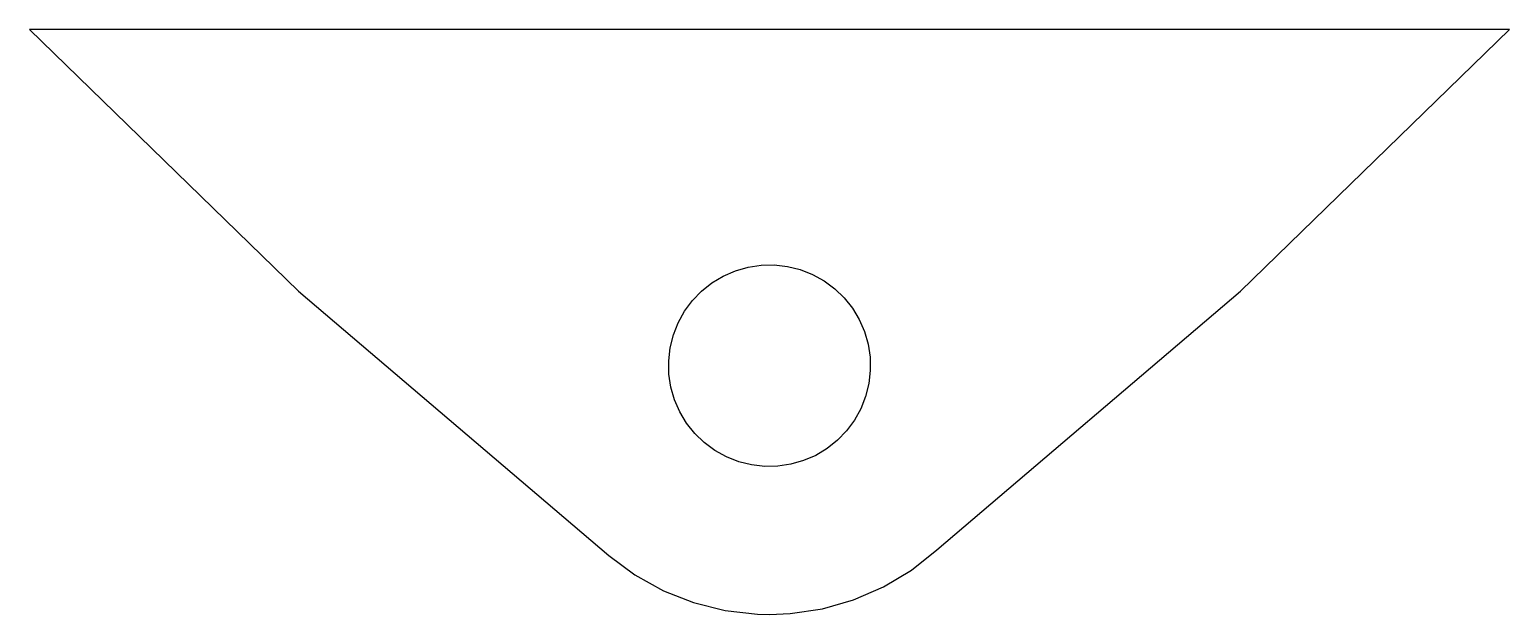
# Model space of a CAD drawing. Extents: x 777 to 997, y 359 to 446.
import ezdxf

# ---------------------------------------------------------------- set-up
doc = ezdxf.new("R2010")
doc.units = 0
doc.layers.get('0').update_dxf_attribs({"linetype": 'CONTINUOUS'})

msp = doc.modelspace()

# ---------------------------------------------------------------- linework, layer by layer
for points in [[(890.305, 359.346), (895.092, 360.062), (899.744, 361.397), (904.182, 363.327), (908.33, 365.82), (912.118, 368.834), (957.237, 407.319), (997.237, 446.219), (777.237, 446.219), (817.237, 407.319), (863.334, 367.976), (867.225, 365.098), (871.458, 362.752), (875.961, 360.979), (880.657, 359.808), (885.466, 359.261), (887.237, 359.219)], [(884.569, 381.458), (882.666, 381.932), (880.84, 382.651), (879.124, 383.602), (877.546, 384.769), (876.135, 386.132), (874.913, 387.667), (873.902, 389.349), (873.12, 391.148), (872.579, 393.034), (872.289, 394.975), (872.254, 396.937), (872.476, 398.886), (872.95, 400.79), (873.669, 402.616), (874.62, 404.332), (875.787, 405.909), (877.15, 407.321), (878.685, 408.542), (880.367, 409.553), (882.166, 410.336), (884.052, 410.877), (885.993, 411.167), (887.955, 411.202), (889.904, 410.98), (891.808, 410.505), (893.634, 409.786), (895.35, 408.835), (896.927, 407.668), (898.339, 406.306), (899.561, 404.77), (900.571, 403.089), (901.354, 401.289), (901.895, 399.403), (902.185, 397.463), (902.22, 395.501), (901.998, 393.551), (901.523, 391.648), (900.804, 389.822), (899.853, 388.106), (898.687, 386.528), (897.324, 385.117), (895.788, 383.895), (894.107, 382.884), (892.307, 382.102), (890.421, 381.561), (888.481, 381.27), (886.519, 381.236)]]:
    msp.add_lwpolyline(points, close=True)

doc.saveas('drawing.dxf')
